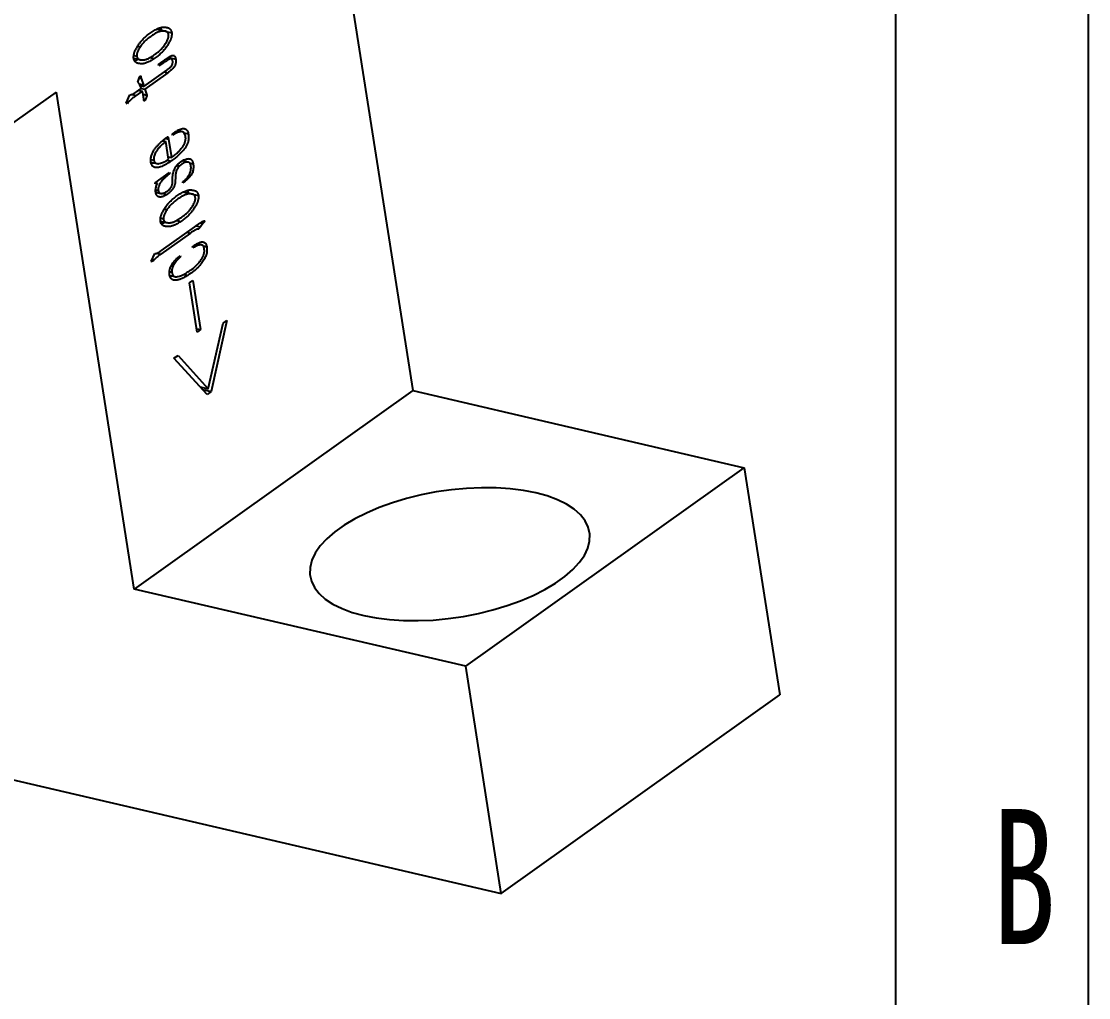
# Model space of a CAD drawing. Header units: millimetres. Extents: x 0 to 210, y 0 to 297.
# Drawn here: x 182.33 to 210, y 220.65 to 245.96 of the extents above; entities that cross this region are included whole.
import ezdxf

# ---------------------------------------------------------------- set-up
doc = ezdxf.new("R2010")
doc.units = ezdxf.units.MM
doc.layers.add('图框', color=7, linetype='Continuous')
doc.styles.add('SLDTEXTSTYLE5', font='TXT', dxfattribs={"width": 0.7})

msp = doc.modelspace()

# ---------------------------------------------------------------- linework, layer by layer
at = {"color": 7, "linetype": 'Continuous', "lineweight": 25}
for p, q in [((189.3687, 256.2201), (192.4763, 236.3856)), ((186.0689, 245.6965), (185.8335, 245.7512)), ((185.9385, 245.7883), (185.9652, 245.7205)), ((186.0742, 245.6951), (186.2257, 245.66)), ((185.3463, 245.3093), (185.4088, 245.2948)), ((185.2402, 244.9995), (185.3976, 244.9629)), ((185.2468, 245.0704), (185.3195, 245.0536)), ((185.6588, 245.017), (185.772, 244.9907)), ((185.8836, 244.8381), (186.004, 244.9239)), ((186.2147, 244.9861), (186.1227, 245.0075)), ((185.5071, 244.2702), (186.0994, 244.6924)), ((185.8896, 244.7995), (185.8836, 244.8381)), ((186.013, 244.8811), (185.8896, 244.7995)), ((185.9609, 244.8932), (186.013, 244.8811)), ((185.3465, 244.383), (185.3902, 244.5094)), ((185.3631, 244.3651), (185.3465, 244.383)), ((185.3837, 244.4904), (185.4383, 244.4777)), ((185.3992, 244.5262), (185.4273, 244.5197)), ((185.4273, 244.5197), (185.4383, 244.4777)), ((186.1262, 244.6227), (185.5325, 244.1961)), ((181.9591, 243.2139), (183.2352, 244.1235)), ((185.2541, 231.2378), (183.2352, 244.1235)), ((185.4606, 244.1483), (185.3033, 244.0362)), ((185.3664, 244.1702), (185.4606, 244.1483)), ((185.3823, 244.3362), (185.4941, 244.3102)), ((185.3846, 244.1829), (185.4357, 244.2193)), ((185.4215, 244.2521), (185.4006, 244.2996)), ((185.4029, 244.2944), (185.5071, 244.2702)), ((185.4349, 244.2188), (185.5325, 244.1961)), ((185.4776, 244.0975), (185.4606, 244.1483)), ((185.4941, 244.3102), (185.5071, 244.2702)), ((185.5325, 244.1961), (185.5839, 244.0416)), ((185.0421, 243.8334), (185.1442, 244.0511)), ((185.0669, 243.8213), (185.0421, 243.8334)), ((185.0586, 243.8685), (185.0972, 243.8595)), ((185.0972, 243.8595), (185.0669, 243.8213)), ((185.4849, 244.0646), (185.5839, 244.0416)), ((185.5031, 243.9478), (185.4966, 243.9895)), ((185.5061, 243.9007), (185.5031, 243.9478)), ((186.2424, 243.0022), (186.2373, 243.0346)), ((186.2876, 243.031), (186.2424, 243.0022)), ((186.2463, 243.0406), (186.2876, 243.031)), ((186.4942, 243.0947), (186.3747, 243.1225)), ((186.541, 243.0645), (186.6569, 243.0376)), ((185.987, 242.8602), (186.0748, 242.8398)), ((186.1467, 242.3808), (186.0748, 242.8398)), ((186.142, 242.9043), (186.2172, 242.4247)), ((186.1369, 242.4433), (186.2172, 242.4247)), ((185.6835, 242.3783), (185.7618, 242.3601)), ((185.6879, 242.3053), (185.8419, 242.2695)), ((185.7658, 242.2872), (185.7041, 242.2596)), ((186.1008, 242.3558), (186.2066, 242.3313)), ((186.1178, 242.3636), (186.1467, 242.3808)), ((186.3737, 242.2272), (186.4374, 242.2124)), ((186.6572, 242.3043), (186.4975, 242.3414)), ((185.7963, 241.7686), (186.1699, 242.0349)), ((186.1431, 242.0158), (186.174, 242.0086)), ((186.1699, 242.0349), (186.174, 242.0086)), ((186.2464, 241.7933), (186.2468, 241.8921)), ((185.7974, 241.7465), (185.7963, 241.7686)), ((185.8588, 241.7605), (185.7974, 241.7465)), ((185.803, 241.7734), (185.8588, 241.7605)), ((185.8132, 241.5901), (185.8763, 241.5754)), ((185.8384, 241.7167), (185.8588, 241.7605)), ((186.5179, 241.7693), (186.5137, 241.796)), ((186.5767, 241.8146), (186.5179, 241.7693)), ((185.8114, 241.5274), (185.9378, 241.4981)), ((185.8395, 241.5289), (185.8134, 241.5188)), ((185.9573, 241.5016), (186.0999, 241.4684)), ((186.7624, 241.4768), (186.5269, 241.5315)), ((186.6319, 241.5685), (186.6587, 241.5007)), ((186.7677, 241.4754), (186.9192, 241.4402)), ((186.0397, 241.0895), (186.1023, 241.075)), ((185.9336, 240.7797), (186.091, 240.7431)), ((185.9403, 240.8507), (186.013, 240.8338)), ((186.3522, 240.7972), (186.4654, 240.7709)), ((187.0099, 240.7557), (187.0575, 240.7447)), ((185.9572, 240.0165), (186.823, 240.6336)), ((186.823, 240.6336), (186.9581, 240.7265)), ((186.8548, 240.6554), (186.969, 240.6289)), ((186.964, 240.7298), (187.0327, 240.7138)), ((187.0327, 240.7138), (186.969, 240.6289)), ((187.0575, 240.7447), (187.0327, 240.7138)), ((186.7126, 240.469), (185.9426, 239.9203)), ((185.6956, 239.7281), (185.7926, 239.9353)), ((186.7699, 240.0836), (186.7647, 240.1165)), ((186.8242, 240.1125), (186.7699, 240.0836)), ((186.9967, 240.1599), (186.8766, 240.1878)), ((187.0376, 240.1373), (187.1325, 240.1152)), ((185.7199, 239.7191), (185.6956, 239.7281)), ((185.7112, 239.7614), (185.7486, 239.7527)), ((185.7486, 239.7527), (185.7199, 239.7191)), ((186.3827, 239.831), (186.4494, 239.8815)), ((186.4178, 239.8576), (186.4545, 239.849)), ((186.4494, 239.8815), (186.4545, 239.849)), ((186.1747, 239.4714), (186.2298, 239.4586)), ((186.1775, 239.3694), (186.3093, 239.3388)), ((186.2379, 239.3554), (186.1853, 239.3372)), ((186.689, 239.1782), (186.777, 239.2409)), ((186.8885, 237.9047), (186.689, 239.1782)), ((186.777, 239.2409), (186.9766, 237.9675)), ((186.875, 237.9911), (186.9766, 237.9675)), ((187.1753, 236.4302), (187.56, 238.1332)), ((187.658, 238.203), (187.252, 236.3595)), ((187.56, 238.1332), (187.658, 238.203)), ((186.9766, 237.9675), (186.8885, 237.9047)), ((186.2836, 237.2234), (186.3898, 237.2991)), ((187.1419, 236.281), (186.2836, 237.2234)), ((186.3898, 237.2991), (187.1753, 236.4302)), ((192.4763, 236.3856), (185.2541, 231.2378)), ((186.9605, 236.4801), (187.1753, 236.4302)), ((187.0026, 236.4703), (186.9962, 236.441)), ((187.0217, 236.413), (187.252, 236.3595)), ((187.252, 236.3595), (187.1419, 236.281)), ((192.4763, 236.3856), (201.0721, 234.3888)), ((193.8499, 229.241), (201.0721, 234.3888)), ((201.0721, 234.3888), (201.994, 228.5049)), ((193.8499, 229.241), (185.2541, 231.2378)), ((194.7718, 223.3571), (193.8499, 229.241)), ((171.8497, 228.682), (194.7718, 223.3571)), ((194.7718, 223.3571), (201.994, 228.5049))]:
    msp.add_line(p, q, dxfattribs=at)
at = {"color": 8, "linetype": 'Continuous', "lineweight": 25}
for p, q in [((186.1402, 245.0193), (186.3299, 244.9752)), ((186.0322, 244.6445), (186.1262, 244.6227)), ((185.1774, 244.0654), (185.3033, 244.0362)), ((186.0636, 242.9225), (186.142, 242.9043)), ((186.6873, 242.2851), (186.7812, 242.2633)), ((186.5437, 241.8223), (186.5767, 241.8146)), ((186.6217, 240.4901), (186.7126, 240.469)), ((185.8252, 239.9475), (185.9426, 239.9203)), ((186.7759, 240.1238), (186.8242, 240.1125)), ((186.5326, 239.3974), (186.6405, 239.3723))]:
    msp.add_line(p, q, dxfattribs=at)
at = {"color": 7, "linetype": 'Continuous', "lineweight": 25, "flags": 128}
msp.add_lwpolyline([(191.2057, 230.5565), (191.5285, 230.4938), (191.8738, 230.4506), (192.2373, 230.4272), (192.615, 230.424), (193.0022, 230.4409), (193.3946, 230.4779), (193.7874, 230.5345), (194.1762, 230.6099), (194.5562, 230.7034), (194.9232, 230.8138), (195.2727, 230.9398), (195.6007, 231.0799), (195.9033, 231.2326), (196.177, 231.396), (196.4186, 231.5682), (196.6252, 231.7472), (196.7944, 231.9308), (196.9243, 232.117), (197.0133, 232.3035), (197.0603, 232.4882), (197.0649, 232.6689), (197.0269, 232.8435), (196.9468, 233.0099), (196.8256, 233.1662), (196.6647, 233.3105), (196.4659, 233.4412), (196.2316, 233.5567), (195.9645, 233.6557), (195.6678, 233.737), (195.3449, 233.7996), (194.9997, 233.8429), (194.6361, 233.8663), (194.2585, 233.8695), (193.8712, 233.8525), (193.4789, 233.8155), (193.086, 233.759), (192.6973, 233.6835), (192.3172, 233.5901), (191.9503, 233.4797), (191.6008, 233.3537), (191.2728, 233.2135), (190.9701, 233.0608), (190.6964, 232.8974), (190.4549, 232.7253), (190.2483, 232.5463), (190.079, 232.3626), (189.9492, 232.1764), (189.8602, 231.9899), (189.8131, 231.8052), (189.8086, 231.6245), (189.8465, 231.4499), (189.9266, 231.2835), (190.0478, 231.1273), (190.2088, 230.9829), (190.4076, 230.8522), (190.6419, 230.7367), (190.9089, 230.6378), (191.2057, 230.5565)], dxfattribs=at)
at = {"color": 7, "linetype": 'Continuous', "lineweight": 25}
for points, knots in [([(185.693, 245.6685), (185.7108, 245.6801), (185.7452, 245.7026), (185.7955, 245.732), (185.8425, 245.757), (185.8866, 245.7768), (185.9275, 245.7913), (185.9653, 245.8018), (186, 245.8072), (186.0315, 245.8069), (186.0601, 245.8043), (186.086, 245.8004), (186.1091, 245.7951), (186.1297, 245.7899), (186.1476, 245.7827), (186.1629, 245.7749), (186.1757, 245.766), (186.1882, 245.7518), (186.2009, 245.7338), (186.2125, 245.7103), (186.2217, 245.6866), (186.2244, 245.6687), (186.2257, 245.66)], [0, 0, 0, 0, 0.0912865, 0.1764944, 0.2557366, 0.3297538, 0.3987687, 0.4617585, 0.520309, 0.5748424, 0.6250001, 0.6708474, 0.7121817, 0.7499205, 0.7828814, 0.8127478, 0.8385827, 0.8611286, 0.9005186, 0.9366247, 0.9692378, 1, 1, 1, 1]), ([(185.2399, 244.9968), (185.2394, 245.0056), (185.2382, 245.024), (185.2401, 245.0545), (185.2457, 245.0886), (185.2517, 245.1198), (185.2598, 245.1473), (185.2686, 245.1711), (185.2801, 245.1972), (185.2941, 245.2256), (185.3107, 245.2566), (185.3299, 245.29), (185.3516, 245.326), (185.3758, 245.3644), (185.4031, 245.4041), (185.4341, 245.4431), (185.4687, 245.4817), (185.5065, 245.5205), (185.5482, 245.5582), (185.5933, 245.5955), (185.6418, 245.6333), (185.6756, 245.6566), (185.693, 245.6685)], [0, 0, 0, 0, 0.02917982, 0.06106844, 0.09673028, 0.13670337, 0.15936326, 0.1859219, 0.21629285, 0.25068523, 0.28880439, 0.33187847, 0.37881913, 0.43013442, 0.48573728, 0.54512418, 0.60863735, 0.67715416, 0.75021927, 0.82810956, 0.91151027, 1, 1, 1, 1]), ([(186.1449, 245.6087), (186.1441, 245.615), (186.1423, 245.628), (186.1354, 245.6451), (186.1257, 245.6611), (186.1123, 245.6769), (186.0925, 245.6899), (186.0644, 245.6986), (186.0275, 245.7025), (185.9915, 245.7048), (185.9579, 245.7022), (185.929, 245.6962), (185.8976, 245.6864), (185.8637, 245.6728), (185.8272, 245.6557), (185.7883, 245.6338), (185.7466, 245.6094), (185.7033, 245.5805), (185.6596, 245.5502), (185.6174, 245.5176), (185.5772, 245.4838), (185.5393, 245.4483), (185.5035, 245.4123), (185.4699, 245.3746), (185.4384, 245.3357), (185.4186, 245.3083), (185.4088, 245.2948)], [0, 0, 0, 0, 0.0162502, 0.0337932, 0.053705, 0.0761328, 0.1045988, 0.1421204, 0.1903465, 0.2488238, 0.2820909, 0.3180529, 0.3572707, 0.3995242, 0.44493, 0.4939256, 0.5462867, 0.6024061, 0.6588803, 0.7134534, 0.7658445, 0.8161732, 0.8645047, 0.9110383, 0.9563121, 1, 1, 1, 1]), ([(185.7627, 245.0797), (185.7773, 245.0894), (185.8056, 245.1083), (185.8464, 245.1386), (185.8844, 245.1683), (185.9194, 245.1985), (185.9513, 245.2291), (185.9803, 245.2593), (186.0064, 245.29), (186.0357, 245.3299), (186.0663, 245.3768), (186.0972, 245.4267), (186.1193, 245.4694), (186.1335, 245.5057), (186.1406, 245.5368), (186.1455, 245.5635), (186.1472, 245.5877), (186.1457, 245.6019), (186.1449, 245.6087)], [0, 0, 0, 0, 0.0906362, 0.17559852, 0.2556064, 0.33018356, 0.39951028, 0.46368465, 0.52307095, 0.57860838, 0.676366, 0.75714231, 0.82067169, 0.86830211, 0.90670891, 0.94106099, 0.97150807, 1, 1, 1, 1]), ([(186.2257, 245.66), (186.2267, 245.651), (186.2287, 245.6325), (186.2271, 245.6009), (186.2219, 245.5661), (186.2151, 245.5344), (186.2066, 245.5066), (186.1976, 245.4827), (186.1857, 245.4567), (186.1711, 245.4284), (186.1542, 245.3975), (186.1348, 245.3638), (186.1122, 245.3287), (186.0877, 245.2903), (186.0597, 245.2513), (186.0285, 245.2126), (185.9939, 245.1743), (185.9559, 245.1368), (185.9147, 245.099), (185.8701, 245.062), (185.8222, 245.0254), (185.7891, 245.0025), (185.772, 244.9907)], [0, 0, 0, 0, 0.0304531, 0.0631122, 0.0996289, 0.1400786, 0.163026, 0.1899055, 0.2203065, 0.2547727, 0.2936976, 0.3364421, 0.3837543, 0.4356869, 0.4912832, 0.5508963, 0.6141721, 0.681877, 0.7542958, 0.8315284, 0.9132161, 1, 1, 1, 1]), ([(185.4088, 245.2948), (185.3998, 245.281), (185.383, 245.2552), (185.3612, 245.2169), (185.3446, 245.1818), (185.3329, 245.1503), (185.3256, 245.1219), (185.3212, 245.0967), (185.3186, 245.0738), (185.3192, 245.0601), (185.3195, 245.0536)], [0, 0, 0, 0, 0.1996989, 0.3719264, 0.519167, 0.6415826, 0.7458169, 0.8396221, 0.9238795, 1, 1, 1, 1]), ([(185.772, 244.9907), (185.7549, 244.9796), (185.7216, 244.958), (185.6729, 244.9297), (185.627, 244.9056), (185.5839, 244.8858), (185.5436, 244.8714), (185.5062, 244.8611), (185.4715, 244.8553), (185.4397, 244.8547), (185.4108, 244.8575), (185.3845, 244.8604), (185.3609, 244.8644), (185.34, 244.8701), (185.3218, 244.8771), (185.3059, 244.8847), (185.2929, 244.8939), (185.2798, 244.9078), (185.2668, 244.9262), (185.2544, 244.9492), (185.2449, 244.9719), (185.2415, 244.9888), (185.2399, 244.9968)], [0, 0, 0, 0, 0.0882354, 0.1714049, 0.2496203, 0.3224985, 0.3903284, 0.4537441, 0.5125058, 0.567653, 0.6186083, 0.6653963, 0.7076043, 0.7455983, 0.7799276, 0.8103825, 0.8371328, 0.8601263, 0.9012008, 0.9379277, 0.9705046, 1, 1, 1, 1]), ([(185.3706, 244.9692), (185.3688, 244.9681), (185.3347, 244.948), (185.3001, 244.9407), (185.2674, 244.9337)], [0, 0, 0, 0, 0.0534518, 1, 1, 1, 1]), ([(185.3195, 245.0536), (185.3208, 245.0471), (185.3233, 245.0335), (185.3314, 245.0161), (185.3414, 244.9989), (185.3548, 244.982), (185.3749, 244.969), (185.4032, 244.9607), (185.4402, 244.9564), (185.4766, 244.955), (185.5105, 244.9587), (185.5394, 244.9643), (185.5707, 244.975), (185.6045, 244.9879), (185.6406, 245.0058), (185.6792, 245.0271), (185.7203, 245.0512), (185.7483, 245.07), (185.7627, 245.0797)], [0, 0, 0, 0, 0.02887859, 0.06022674, 0.0951451, 0.1332957, 0.18033857, 0.24285539, 0.32255383, 0.42003736, 0.47535535, 0.53478618, 0.59943655, 0.66863849, 0.74358075, 0.82327919, 0.90917366, 1, 1, 1, 1]), ([(186.004, 244.9239), (186.0198, 244.9352), (186.049, 244.9559), (186.0889, 244.9844), (186.1214, 245.0075), (186.1545, 245.0316), (186.1909, 245.0547), (186.2259, 245.0679), (186.2524, 245.0738), (186.27, 245.0725), (186.2858, 245.0677), (186.299, 245.057), (186.3101, 245.0428), (186.3191, 245.0242), (186.3261, 245.0017), (186.3286, 244.9842), (186.3299, 244.9752)], [0, 0, 0, 0, 0.1303353, 0.2399165, 0.3287438, 0.3976471, 0.5132811, 0.6244886, 0.677261, 0.7262897, 0.7712872, 0.8148687, 0.8580131, 0.902129, 0.9493534, 1, 1, 1, 1]), ([(186.2468, 244.9389), (186.2453, 244.9452), (186.2423, 244.9571), (186.2351, 244.9711), (186.2265, 244.9817), (186.2153, 244.9868), (186.2017, 244.9876), (186.1854, 244.9839), (186.1658, 244.9757), (186.1429, 244.9623), (186.1164, 244.9455), (186.0857, 244.9268), (186.0508, 244.9046), (186.0261, 244.8892), (186.013, 244.8811)], [0, 0, 0, 0, 0.0551678, 0.104225, 0.1516085, 0.1987903, 0.2513844, 0.3153587, 0.3906692, 0.4807117, 0.5850665, 0.7064226, 0.8447114, 1, 1, 1, 1]), ([(186.0994, 244.6924), (186.1139, 244.7031), (186.14, 244.7223), (186.1744, 244.7495), (186.1996, 244.7734), (186.2209, 244.7986), (186.2371, 244.8296), (186.2482, 244.86), (186.2526, 244.8841), (186.2529, 244.9022), (186.2515, 244.9212), (186.2484, 244.9328), (186.2468, 244.9389)], [0, 0, 0, 0, 0.1992216, 0.3585821, 0.4775198, 0.5597931, 0.6795883, 0.7813251, 0.830228, 0.881908, 0.9375113, 1, 1, 1, 1]), ([(186.3299, 244.9752), (186.3314, 244.9637), (186.3343, 244.9421), (186.3345, 244.9085), (186.3306, 244.8767), (186.3234, 244.8462), (186.3118, 244.817), (186.2965, 244.7887), (186.2773, 244.7604), (186.2544, 244.7324), (186.2274, 244.7055), (186.1972, 244.6773), (186.163, 244.6499), (186.1388, 244.6321), (186.1262, 244.6227)], [0, 0, 0, 0, 0.07722181, 0.14593346, 0.21045811, 0.27153806, 0.33387586, 0.40219282, 0.4774906, 0.56203667, 0.65566646, 0.75956386, 0.87386686, 1, 1, 1, 1]), ([(185.4006, 244.2996), (185.3979, 244.3059), (185.3923, 244.3192), (185.382, 244.3365), (185.3731, 244.3536), (185.3661, 244.3617), (185.3631, 244.3651)], [0, 0, 0, 0, 0.25453415, 0.53724724, 0.80210084, 1, 1, 1, 1]), ([(185.3902, 244.5094), (185.3927, 244.5148), (185.397, 244.5241), (185.405, 244.5338), (185.4123, 244.5377), (185.419, 244.539), (185.4253, 244.5329), (185.4266, 244.5247), (185.4273, 244.5197)], [0, 0, 0, 0, 0.22890479, 0.39597338, 0.53304127, 0.66095591, 0.79374383, 1, 1, 1, 1]), ([(185.4383, 244.4777), (185.4419, 244.4657), (185.4496, 244.4402), (185.4627, 244.4005), (185.4776, 244.3566), (185.4884, 244.3261), (185.4941, 244.3102)], [0, 0, 0, 0, 0.21058556, 0.44551964, 0.70939345, 1, 1, 1, 1]), ([(185.1442, 244.0511), (185.1516, 244.0524), (185.1651, 244.0547), (185.1851, 244.0596), (185.2058, 244.0681), (185.2231, 244.0749), (185.238, 244.083), (185.2496, 244.0898), (185.2643, 244.0996), (185.2823, 244.1112), (185.3034, 244.126), (185.3277, 244.1428), (185.3551, 244.1618), (185.3744, 244.1756), (185.3846, 244.1829)], [0, 0, 0, 0, 0.0917899, 0.1675032, 0.2456491, 0.3465217, 0.3811014, 0.429622, 0.490774, 0.5659181, 0.6550299, 0.7568696, 0.8714374, 1, 1, 1, 1]), ([(185.4357, 244.2193), (185.4353, 244.222), (185.4346, 244.2264), (185.432, 244.2327), (185.4279, 244.2412), (185.424, 244.2478), (185.4215, 244.2521)], [0, 0, 0, 0, 0.1942275, 0.327492, 0.5557848, 1, 1, 1, 1]), ([(185.4966, 243.9895), (185.4949, 244.0009), (185.4917, 244.0222), (185.4876, 244.0522), (185.4847, 244.0784), (185.4798, 244.0916), (185.4776, 244.0975)], [0, 0, 0, 0, 0.3081393, 0.580357, 0.8124424, 1, 1, 1, 1]), ([(185.3033, 244.0362), (185.2879, 244.0249), (185.259, 244.0038), (185.2182, 243.9706), (185.181, 243.9382), (185.152, 243.9109), (185.1303, 243.8914), (185.1171, 243.8781), (185.1063, 243.8682), (185.1, 243.8621), (185.0972, 243.8595)], [0, 0, 0, 0, 0.219117, 0.4113282, 0.5882834, 0.761444, 0.8408317, 0.9060404, 0.9595008, 1, 1, 1, 1]), ([(185.5839, 244.0416), (185.5802, 244.0286), (185.5731, 244.0038), (185.5619, 243.9691), (185.5504, 243.9382), (185.5359, 243.9151), (185.5242, 243.901), (185.5149, 243.8917), (185.5094, 243.8952), (185.5073, 243.8987), (185.5061, 243.9007)], [0, 0, 0, 0, 0.2095483, 0.4002215, 0.567453, 0.7257706, 0.8483921, 0.9125225, 0.9506571, 1, 1, 1, 1]), ([(186.6569, 243.0376), (186.6589, 243.0268), (186.663, 243.005), (186.6655, 242.9679), (186.6647, 242.925), (186.6594, 242.8843), (186.6529, 242.8481), (186.6446, 242.8185), (186.6341, 242.7879), (186.621, 242.7556), (186.6046, 242.722), (186.583, 242.688), (186.5577, 242.6518), (186.5174, 242.603), (186.4631, 242.5432), (186.4058, 242.4857), (186.3554, 242.4414), (186.3113, 242.4063), (186.2611, 242.3692), (186.2254, 242.3444), (186.2066, 242.3313)], [0, 0, 0, 0, 0.0361617, 0.0735371, 0.1154005, 0.1654777, 0.1933445, 0.2225631, 0.2546154, 0.2884493, 0.3258931, 0.3679366, 0.4161913, 0.4695732, 0.5824258, 0.6967964, 0.7588243, 0.8297998, 0.9103257, 1, 1, 1, 1]), ([(186.2172, 242.4247), (186.2356, 242.4382), (186.2712, 242.4643), (186.3244, 242.5049), (186.3781, 242.553), (186.4239, 242.5997), (186.4615, 242.6403), (186.4874, 242.6722), (186.5107, 242.7029), (186.5315, 242.7331), (186.5493, 242.7641), (186.5639, 242.7964), (186.5751, 242.8299), (186.5833, 242.8641), (186.5882, 242.8982), (186.589, 242.9307), (186.5869, 242.9616), (186.5826, 242.9801), (186.5804, 242.9894)], [0, 0, 0, 0, 0.11013336, 0.21311721, 0.31963892, 0.44063072, 0.50296247, 0.56065745, 0.61356275, 0.66262954, 0.7089792, 0.75230871, 0.79530266, 0.8376987, 0.8796871, 0.92027228, 0.95961158, 1, 1, 1, 1]), ([(186.2373, 243.0346), (186.2534, 243.0459), (186.2847, 243.0678), (186.3317, 243.0988), (186.379, 243.128), (186.4279, 243.1535), (186.4784, 243.1734), (186.5201, 243.1772), (186.5517, 243.1748), (186.5737, 243.1696), (186.5931, 243.1597), (186.6108, 243.1468), (186.6259, 243.1282), (186.6391, 243.104), (186.6494, 243.0732), (186.6543, 243.0498), (186.6569, 243.0376)], [0, 0, 0, 0, 0.1024338, 0.1997594, 0.2978875, 0.4011203, 0.5061386, 0.6112911, 0.6629106, 0.7115157, 0.7575785, 0.8018778, 0.8464013, 0.8929346, 0.9443607, 1, 1, 1, 1]), ([(186.5804, 242.9894), (186.5767, 243.0023), (186.5692, 243.0287), (186.5496, 243.0596), (186.5247, 243.083), (186.4995, 243.0947), (186.4759, 243.0976), (186.4545, 243.0968), (186.4296, 243.0909), (186.3921, 243.0805), (186.3442, 243.0619), (186.3062, 243.0411), (186.2876, 243.031)], [0, 0, 0, 0, 0.08850714, 0.18184344, 0.27874807, 0.37885202, 0.43472376, 0.4987308, 0.57373605, 0.65816512, 0.83355764, 1, 1, 1, 1]), ([(185.6909, 242.2764), (185.6881, 242.2875), (185.6825, 242.3098), (185.6802, 242.3482), (185.6828, 242.3895), (185.6897, 242.4331), (185.7008, 242.4771), (185.7155, 242.5201), (185.7335, 242.5611), (185.7622, 242.6122), (185.8019, 242.6711), (185.8529, 242.7315), (185.9019, 242.7827), (185.9461, 242.8258), (185.9849, 242.86), (186.0194, 242.8894), (186.052, 242.9149), (186.0783, 242.9348), (186.0979, 242.9482), (186.1098, 242.9557), (186.1185, 242.9588), (186.1256, 242.9608), (186.1307, 242.9549), (186.1343, 242.9433), (186.1387, 242.9264), (186.1408, 242.9122), (186.142, 242.9043)], [0, 0, 0, 0, 0.0377951, 0.0753112, 0.1144544, 0.156285, 0.1992898, 0.2417472, 0.2844792, 0.328292, 0.4170727, 0.5051519, 0.5877412, 0.6583566, 0.7191994, 0.7719483, 0.8213282, 0.8711273, 0.8939333, 0.9116709, 0.924996, 0.933551, 0.9422066, 0.9551859, 0.9748678, 1, 1, 1, 1]), ([(186.0748, 242.8398), (186.0609, 242.8296), (186.0323, 242.8087), (185.9886, 242.772), (185.9419, 242.7284), (185.9019, 242.6857), (185.8699, 242.6486), (185.8479, 242.6208), (185.8289, 242.5933), (185.8078, 242.5585), (185.7866, 242.5145), (185.7707, 242.4688), (185.763, 242.4329), (185.7598, 242.4073), (185.759, 242.3827), (185.7609, 242.3676), (185.7618, 242.3601)], [0, 0, 0, 0, 0.1001358, 0.2063517, 0.3205427, 0.4494443, 0.5147268, 0.5734569, 0.6284238, 0.6774172, 0.7663877, 0.8500412, 0.88949, 0.9268348, 0.9636116, 1, 1, 1, 1]), ([(186.2066, 242.3313), (186.1927, 242.3221), (186.1658, 242.3045), (186.127, 242.2794), (186.0909, 242.2584), (186.0473, 242.2333), (185.9969, 242.209), (185.9394, 242.1849), (185.8837, 242.1707), (185.8379, 242.1644), (185.8023, 242.1658), (185.7781, 242.1714), (185.7565, 242.1817), (185.7382, 242.1969), (185.7226, 242.2151), (185.7096, 242.2345), (185.6986, 242.2543), (185.6934, 242.2692), (185.6909, 242.2764)], [0, 0, 0, 0, 0.07581029, 0.14611856, 0.21100971, 0.27098828, 0.38102249, 0.48144796, 0.57837778, 0.67911488, 0.72859141, 0.77475876, 0.81783535, 0.85946795, 0.89874203, 0.93534406, 0.96861559, 1, 1, 1, 1]), ([(185.7618, 242.3601), (185.7641, 242.3514), (185.7685, 242.334), (185.7793, 242.312), (185.7938, 242.2944), (185.8114, 242.2808), (185.8318, 242.2715), (185.8542, 242.2666), (185.8784, 242.2655), (185.9137, 242.2716), (185.9603, 242.2854), (186.0077, 242.3031), (186.0453, 242.3213), (186.0716, 242.3343), (186.0956, 242.3484), (186.1106, 242.3587), (186.1178, 242.3636)], [0, 0, 0, 0, 0.0501564, 0.0993984, 0.1515845, 0.2073612, 0.2658697, 0.3264956, 0.3894478, 0.4558927, 0.5965154, 0.7436376, 0.8160317, 0.8834236, 0.9441513, 1, 1, 1, 1]), ([(186.4374, 242.2124), (186.4259, 242.1996), (186.4039, 242.1753), (186.3754, 242.1356), (186.3526, 242.0969), (186.337, 242.0571), (186.328, 242.0167), (186.3221, 241.974), (186.3203, 241.9255), (186.3203, 241.8715), (186.3194, 241.8142), (186.3143, 241.766), (186.307, 241.7289), (186.2981, 241.7016), (186.2869, 241.6738), (186.2727, 241.6464), (186.2561, 241.6194), (186.237, 241.5937), (186.2159, 241.5689), (186.1855, 241.5379), (186.1466, 241.5038), (186.1152, 241.48), (186.0999, 241.4684)], [0, 0, 0, 0, 0.0656306, 0.1246354, 0.1751445, 0.2197421, 0.2620421, 0.3065737, 0.3581594, 0.4213499, 0.4872533, 0.548233, 0.5774776, 0.6078649, 0.640145, 0.6749538, 0.7116603, 0.7500253, 0.790617, 0.8337182, 0.9194476, 1, 1, 1, 1]), ([(186.2468, 241.8921), (186.2481, 241.915), (186.2508, 241.9585), (186.2612, 242.0228), (186.2779, 242.0826), (186.2981, 242.1285), (186.3177, 242.1631), (186.3351, 242.1895), (186.3551, 242.2159), (186.3854, 242.252), (186.4281, 242.2948), (186.4648, 242.3211), (186.4838, 242.3347)], [0, 0, 0, 0, 0.1208918, 0.2302796, 0.3354983, 0.4395151, 0.4946599, 0.5547343, 0.6190913, 0.6892052, 0.8391812, 1, 1, 1, 1]), ([(186.7184, 242.2283), (186.7163, 242.2358), (186.7122, 242.2502), (186.7038, 242.2685), (186.6942, 242.2835), (186.6823, 242.2941), (186.6684, 242.3015), (186.6518, 242.306), (186.6324, 242.3073), (186.6107, 242.3068), (186.5872, 242.3033), (186.563, 242.2957), (186.5382, 242.284), (186.5138, 242.2686), (186.4909, 242.2525), (186.4703, 242.2378), (186.4528, 242.2252), (186.4422, 242.2163), (186.4374, 242.2124)], [0, 0, 0, 0, 0.05486287, 0.10545107, 0.1537304, 0.20064377, 0.25062863, 0.3061893, 0.37034274, 0.44190546, 0.51737252, 0.59449965, 0.67195079, 0.75257643, 0.82913324, 0.89488816, 0.95280007, 1, 1, 1, 1]), ([(186.4838, 242.3347), (186.504, 242.3461), (186.5431, 242.3682), (186.5915, 242.3851), (186.6273, 242.3933), (186.6512, 242.3972), (186.6724, 242.3968), (186.6967, 242.3934), (186.7233, 242.3821), (186.7454, 242.3611), (186.7599, 242.3387), (186.7689, 242.3174), (186.7762, 242.2921), (186.7795, 242.2732), (186.7812, 242.2633)], [0, 0, 0, 0, 0.1714089, 0.3327641, 0.4070281, 0.4752817, 0.5357943, 0.5910401, 0.690746, 0.7862513, 0.8346677, 0.8857568, 0.9405804, 1, 1, 1, 1]), ([(186.5137, 241.796), (186.5234, 241.8033), (186.5414, 241.8167), (186.5679, 241.8389), (186.5949, 241.8665), (186.6252, 241.8993), (186.6571, 241.9415), (186.6818, 241.9838), (186.6998, 242.0209), (186.7102, 242.0514), (186.7186, 242.0829), (186.724, 242.1154), (186.7271, 242.1472), (186.7271, 242.1769), (186.725, 242.2046), (186.7206, 242.2204), (186.7184, 242.2283)], [0, 0, 0, 0, 0.0843404, 0.1574828, 0.2358716, 0.3332159, 0.4412528, 0.5540147, 0.6117972, 0.6683045, 0.7253821, 0.7843207, 0.8427006, 0.8968028, 0.9487974, 1, 1, 1, 1]), ([(186.7812, 242.2633), (186.7829, 242.2533), (186.7863, 242.2335), (186.7889, 242.2027), (186.7886, 242.1713), (186.7854, 242.1311), (186.7776, 242.0844), (186.7628, 242.0333), (186.7409, 241.9884), (186.7129, 241.9483), (186.6807, 241.9098), (186.6463, 241.8733), (186.6114, 241.841), (186.588, 241.8231), (186.5767, 241.8146)], [0, 0, 0, 0, 0.0588318, 0.1162693, 0.1714869, 0.2267768, 0.3274889, 0.414608, 0.4983618, 0.5930772, 0.6942682, 0.8004512, 0.9044098, 1, 1, 1, 1]), ([(186.174, 242.0086), (186.1542, 241.9922), (186.1164, 241.9609), (186.0615, 241.9154), (186.0097, 241.8689), (185.9699, 241.8231), (185.9398, 241.7843), (185.9207, 241.7532), (185.904, 241.7218), (185.8916, 241.6892), (185.8817, 241.6578), (185.8764, 241.6281), (185.8735, 241.6002), (185.8754, 241.5836), (185.8763, 241.5754)], [0, 0, 0, 0, 0.1570525, 0.2992616, 0.4343178, 0.5714905, 0.6378857, 0.6998939, 0.7587752, 0.8147886, 0.8670442, 0.9140711, 0.957439, 1, 1, 1, 1]), ([(185.8114, 241.5262), (185.8101, 241.5442), (185.8075, 241.5795), (185.8137, 241.6331), (185.823, 241.6798), (185.8338, 241.7056), (185.8384, 241.7167)], [0, 0, 0, 0, 0.2910362, 0.57109, 0.8162444, 1, 1, 1, 1]), ([(185.8763, 241.5754), (185.8786, 241.5655), (185.883, 241.5462), (185.8955, 241.5242), (185.9109, 241.5074), (185.9366, 241.4967), (185.9705, 241.493), (186.0129, 241.503), (186.0561, 241.5237), (186.0932, 241.5444), (186.1233, 241.5639), (186.1446, 241.5818), (186.1645, 241.6004), (186.1765, 241.6151), (186.1824, 241.6223)], [0, 0, 0, 0, 0.06359063, 0.12370985, 0.18382907, 0.24626459, 0.37197798, 0.49028391, 0.6143264, 0.74801805, 0.81549008, 0.88039616, 0.94131718, 1, 1, 1, 1]), ([(186.1824, 241.6223), (186.1879, 241.6284), (186.1984, 241.6399), (186.2117, 241.6598), (186.2233, 241.6783), (186.2321, 241.6982), (186.2382, 241.7194), (186.2435, 241.7422), (186.2456, 241.7672), (186.2462, 241.7843), (186.2464, 241.7933)], [0, 0, 0, 0, 0.1476049, 0.2801435, 0.39888, 0.5076081, 0.6159895, 0.7320009, 0.8589567, 1, 1, 1, 1]), ([(186.3864, 241.4488), (186.4042, 241.4604), (186.4387, 241.4828), (186.4889, 241.5122), (186.536, 241.5372), (186.5801, 241.557), (186.621, 241.5715), (186.6587, 241.5821), (186.6934, 241.5875), (186.7249, 241.5871), (186.7536, 241.5845), (186.7794, 241.5806), (186.8025, 241.5753), (186.8232, 241.5701), (186.841, 241.5629), (186.8563, 241.5551), (186.8692, 241.5463), (186.8816, 241.532), (186.8944, 241.514), (186.906, 241.4905), (186.9152, 241.4668), (186.9178, 241.4489), (186.9192, 241.4402)], [0, 0, 0, 0, 0.0912865, 0.1764944, 0.2557366, 0.3297538, 0.3987687, 0.4617585, 0.520309, 0.5748424, 0.6250001, 0.6708474, 0.7121817, 0.7499205, 0.7828814, 0.8127478, 0.8385827, 0.8611286, 0.9005186, 0.9366247, 0.9692378, 1, 1, 1, 1]), ([(186.0999, 241.4684), (186.091, 241.4623), (186.0738, 241.4504), (186.0485, 241.4351), (186.0249, 241.4238), (185.9957, 241.4117), (185.9609, 241.4046), (185.9206, 241.4011), (185.8829, 241.4087), (185.8551, 241.4261), (185.8371, 241.4486), (185.8259, 241.4701), (185.8171, 241.4961), (185.8133, 241.516), (185.8114, 241.5262)], [0, 0, 0, 0, 0.07982412, 0.15438529, 0.22402467, 0.28787289, 0.40976016, 0.52992143, 0.64637416, 0.75991989, 0.81684285, 0.87426924, 0.93545361, 1, 1, 1, 1]), ([(185.9334, 240.7771), (185.9328, 240.7858), (185.9317, 240.8042), (185.9335, 240.8347), (185.9392, 240.8688), (185.9451, 240.9), (185.9532, 240.9275), (185.962, 240.9513), (185.9735, 240.9775), (185.9876, 241.0058), (186.0042, 241.0368), (186.0233, 241.0702), (186.045, 241.1062), (186.0692, 241.1446), (186.0965, 241.1843), (186.1276, 241.2233), (186.1621, 241.2619), (186.2, 241.3007), (186.2416, 241.3384), (186.2867, 241.3757), (186.3352, 241.4135), (186.369, 241.4368), (186.3864, 241.4488)], [0, 0, 0, 0, 0.0291798, 0.0610684, 0.0967303, 0.1367034, 0.1593633, 0.1859219, 0.2162929, 0.2506852, 0.2888044, 0.3318785, 0.3788191, 0.4301344, 0.4857373, 0.5451242, 0.6086374, 0.6771542, 0.7502193, 0.8281096, 0.9115103, 1, 1, 1, 1]), ([(186.8384, 241.389), (186.8375, 241.3952), (186.8357, 241.4082), (186.8288, 241.4253), (186.8191, 241.4413), (186.8057, 241.4571), (186.7859, 241.4701), (186.7579, 241.4788), (186.721, 241.4828), (186.6849, 241.485), (186.6513, 241.4825), (186.6224, 241.4764), (186.591, 241.4666), (186.5571, 241.453), (186.5206, 241.436), (186.4817, 241.414), (186.44, 241.3896), (186.3968, 241.3607), (186.3531, 241.3304), (186.3108, 241.2978), (186.2706, 241.264), (186.2328, 241.2286), (186.197, 241.1925), (186.1634, 241.1548), (186.1318, 241.1159), (186.112, 241.0885), (186.1023, 241.075)], [0, 0, 0, 0, 0.0162502, 0.0337932, 0.053705, 0.0761328, 0.1045988, 0.1421204, 0.1903465, 0.2488238, 0.2820909, 0.3180529, 0.3572707, 0.3995242, 0.44493, 0.4939256, 0.5462867, 0.6024061, 0.6588803, 0.7134534, 0.7658445, 0.8161732, 0.8645047, 0.9110383, 0.9563121, 1, 1, 1, 1]), ([(186.4562, 240.8599), (186.4708, 240.8697), (186.4991, 240.8885), (186.5399, 240.9188), (186.5779, 240.9485), (186.6129, 240.9788), (186.6448, 241.0094), (186.6738, 241.0396), (186.6998, 241.0702), (186.7292, 241.1101), (186.7598, 241.157), (186.7906, 241.2069), (186.8127, 241.2496), (186.827, 241.2859), (186.834, 241.317), (186.839, 241.3437), (186.8406, 241.3679), (186.8391, 241.3821), (186.8384, 241.389)], [0, 0, 0, 0, 0.0906362, 0.17559852, 0.2556064, 0.33018356, 0.39951028, 0.46368465, 0.52307095, 0.57860838, 0.676366, 0.75714231, 0.82067169, 0.86830211, 0.90670891, 0.94106099, 0.97150807, 1, 1, 1, 1]), ([(186.9192, 241.4402), (186.9201, 241.4312), (186.9222, 241.4127), (186.9206, 241.3811), (186.9153, 241.3463), (186.9086, 241.3147), (186.9001, 241.2869), (186.8911, 241.2629), (186.8791, 241.2369), (186.8646, 241.2086), (186.8476, 241.1777), (186.8283, 241.144), (186.8057, 241.1089), (186.7811, 241.0705), (186.7531, 241.0315), (186.7219, 240.9928), (186.6873, 240.9545), (186.6494, 240.917), (186.6082, 240.8792), (186.5636, 240.8423), (186.5157, 240.8056), (186.4825, 240.7827), (186.4654, 240.7709)], [0, 0, 0, 0, 0.0304531, 0.0631122, 0.0996289, 0.1400786, 0.163026, 0.1899055, 0.2203065, 0.2547727, 0.2936976, 0.3364421, 0.3837543, 0.4356869, 0.4912832, 0.5508963, 0.6141721, 0.681877, 0.7542958, 0.8315284, 0.9132161, 1, 1, 1, 1]), ([(186.1023, 241.075), (186.0933, 241.0612), (186.0765, 241.0354), (186.0546, 240.9971), (186.0381, 240.962), (186.0263, 240.9305), (186.0191, 240.9021), (186.0146, 240.8769), (186.012, 240.854), (186.0127, 240.8403), (186.013, 240.8338)], [0, 0, 0, 0, 0.1996989, 0.3719264, 0.519167, 0.6415826, 0.7458169, 0.8396221, 0.9238795, 1, 1, 1, 1]), ([(186.4654, 240.7709), (186.4483, 240.7598), (186.4151, 240.7383), (186.3663, 240.7099), (186.3204, 240.6858), (186.2773, 240.6661), (186.237, 240.6516), (186.1996, 240.6414), (186.1649, 240.6355), (186.1332, 240.6349), (186.1043, 240.6377), (186.0779, 240.6406), (186.0543, 240.6447), (186.0334, 240.6503), (186.0152, 240.6574), (185.9994, 240.6649), (185.9864, 240.6741), (185.9732, 240.688), (185.9602, 240.7064), (185.9479, 240.7294), (185.9383, 240.7521), (185.935, 240.769), (185.9334, 240.7771)], [0, 0, 0, 0, 0.0882354, 0.1714049, 0.2496203, 0.3224985, 0.3903284, 0.4537441, 0.5125058, 0.567653, 0.6186083, 0.6653963, 0.7076043, 0.7455983, 0.7799276, 0.8103825, 0.8371328, 0.8601263, 0.9012008, 0.9379277, 0.9705046, 1, 1, 1, 1]), ([(186.013, 240.8338), (186.0142, 240.8273), (186.0168, 240.8138), (186.0249, 240.7964), (186.0349, 240.7792), (186.0483, 240.7622), (186.0684, 240.7492), (186.0966, 240.741), (186.1336, 240.7367), (186.1701, 240.7352), (186.2039, 240.7389), (186.2328, 240.7445), (186.2641, 240.7553), (186.2979, 240.7681), (186.334, 240.786), (186.3726, 240.8073), (186.4137, 240.8314), (186.4417, 240.8502), (186.4562, 240.8599)], [0, 0, 0, 0, 0.02887859, 0.06022674, 0.0951451, 0.1332957, 0.18033857, 0.24285539, 0.32255383, 0.42003736, 0.47535535, 0.53478618, 0.59943655, 0.66863849, 0.74358075, 0.82327919, 0.90917366, 1, 1, 1, 1]), ([(186.9581, 240.7265), (186.9671, 240.7327), (186.984, 240.7444), (187.008, 240.759), (187.0289, 240.7704), (187.0463, 240.7771), (187.0605, 240.7805), (187.0686, 240.7823), (187.0761, 240.7829), (187.0752, 240.7785), (187.075, 240.7771)], [0, 0, 0, 0, 0.2279115, 0.4280136, 0.6007625, 0.747386, 0.8623938, 0.9385127, 0.9805024, 1, 1, 1, 1]), ([(187.075, 240.7771), (187.0745, 240.7752), (187.073, 240.7694), (187.0683, 240.7606), (187.0634, 240.7506), (187.0592, 240.7464), (187.0575, 240.7447)], [0, 0, 0, 0, 0.1420148, 0.4534028, 0.7824737, 1, 1, 1, 1]), ([(186.0641, 240.7494), (186.0623, 240.7483), (186.0282, 240.7282), (185.9936, 240.7209), (185.9609, 240.714)], [0, 0, 0, 0, 0.0534518, 1, 1, 1, 1]), ([(186.969, 240.6289), (186.9629, 240.6219), (186.9523, 240.6096), (186.9386, 240.5927), (186.9286, 240.5827), (186.9206, 240.5739), (186.9104, 240.5705), (186.8971, 240.5681), (186.8818, 240.5662), (186.8658, 240.5606), (186.8491, 240.5531), (186.8296, 240.5432), (186.805, 240.5291), (186.7755, 240.5105), (186.7438, 240.4906), (186.7226, 240.476), (186.7126, 240.469)], [0, 0, 0, 0, 0.0777822, 0.136195, 0.1781207, 0.2007148, 0.2364394, 0.2910432, 0.3534638, 0.4115805, 0.4724115, 0.5435121, 0.6343305, 0.7543483, 0.8836894, 1, 1, 1, 1]), ([(186.7647, 240.1165), (186.7806, 240.1268), (186.81, 240.1459), (186.8517, 240.1733), (186.8898, 240.1978), (186.9269, 240.2162), (186.9637, 240.2307), (186.9994, 240.2386), (187.033, 240.241), (187.0629, 240.2332), (187.0889, 240.2182), (187.1091, 240.1926), (187.1244, 240.1582), (187.1297, 240.1299), (187.1325, 240.1152)], [0, 0, 0, 0, 0.1143843, 0.2119011, 0.3007049, 0.3886798, 0.4756234, 0.5611225, 0.6417718, 0.7175832, 0.7885635, 0.8559154, 0.9249751, 1, 1, 1, 1]), ([(185.7926, 239.9353), (185.7993, 239.9362), (185.811, 239.9377), (185.8254, 239.9411), (185.8368, 239.946), (185.8478, 239.9508), (185.8617, 239.9581), (185.8848, 239.9695), (185.9171, 239.9886), (185.9434, 240.0069), (185.9572, 240.0165)], [0, 0, 0, 0, 0.121735, 0.2133103, 0.260918, 0.3272279, 0.4120014, 0.5136809, 0.7459814, 1, 1, 1, 1]), ([(187.1325, 240.1152), (187.1355, 240.0958), (187.1414, 240.057), (187.1408, 240.0042), (187.1361, 239.9624), (187.1308, 239.9323), (187.123, 239.9038), (187.1099, 239.8672), (187.0886, 239.823), (187.0588, 239.7709), (187.0245, 239.719), (186.9931, 239.6759), (186.9651, 239.6409), (186.9409, 239.6137), (186.9139, 239.5853), (186.8749, 239.5457), (186.8242, 239.4994), (186.7625, 239.4521), (186.7014, 239.4101), (186.6607, 239.3849), (186.6405, 239.3723)], [0, 0, 0, 0, 0.0595433, 0.1188902, 0.1477651, 0.1752086, 0.2018867, 0.228015, 0.2818203, 0.3403402, 0.402658, 0.4685319, 0.5038819, 0.5433363, 0.5861096, 0.6327831, 0.7280816, 0.8205292, 0.9106634, 1, 1, 1, 1]), ([(186.8, 239.5718), (186.8216, 239.591), (186.8627, 239.6277), (186.92, 239.688), (186.9701, 239.7502), (187.0065, 239.8049), (187.0313, 239.8487), (187.0462, 239.8803), (187.058, 239.9106), (187.066, 239.9403), (187.0712, 239.9694), (187.0733, 239.9986), (187.0728, 240.0282), (187.0703, 240.0471), (187.069, 240.0568)], [0, 0, 0, 0, 0.1694704, 0.3231057, 0.4654574, 0.5974791, 0.6587334, 0.7148044, 0.7653365, 0.8118827, 0.8565669, 0.9022368, 0.9499841, 1, 1, 1, 1]), ([(187.069, 240.0568), (187.0678, 240.0659), (187.0655, 240.083), (187.0594, 240.1054), (187.0513, 240.123), (187.0381, 240.1396), (187.0189, 240.1532), (186.9977, 240.1604), (186.9788, 240.1628), (186.9621, 240.1617), (186.9429, 240.1594), (186.9135, 240.1527), (186.8734, 240.1395), (186.841, 240.1217), (186.8242, 240.1125)], [0, 0, 0, 0, 0.0648804, 0.1229425, 0.1757496, 0.2248259, 0.3197799, 0.413812, 0.4643421, 0.5228795, 0.5892425, 0.664248, 0.8262529, 1, 1, 1, 1]), ([(185.9426, 239.9203), (185.9298, 239.9109), (185.9028, 239.8915), (185.8632, 239.8589), (185.8256, 239.8274), (185.7939, 239.7983), (185.7689, 239.7744), (185.7547, 239.7593), (185.7486, 239.7527)], [0, 0, 0, 0, 0.1943194, 0.4056615, 0.6067234, 0.7718438, 0.9008683, 1, 1, 1, 1]), ([(186.1662, 239.4162), (186.1665, 239.4265), (186.1672, 239.4499), (186.1699, 239.4815), (186.1743, 239.5114), (186.1811, 239.5377), (186.1899, 239.5664), (186.2017, 239.5975), (186.2169, 239.6302), (186.2358, 239.6645), (186.2594, 239.6982), (186.2854, 239.7324), (186.3122, 239.7642), (186.3377, 239.7918), (186.3609, 239.814), (186.3758, 239.8256), (186.3827, 239.831)], [0, 0, 0, 0, 0.0603416, 0.1363713, 0.1815163, 0.2318232, 0.288799, 0.3516161, 0.4217155, 0.4996236, 0.5859012, 0.6807817, 0.7757909, 0.86085, 0.9354003, 1, 1, 1, 1]), ([(186.4545, 239.849), (186.4428, 239.8384), (186.4199, 239.8175), (186.3856, 239.7838), (186.3504, 239.7445), (186.3141, 239.6986), (186.2787, 239.6463), (186.2542, 239.5966), (186.2398, 239.5551), (186.2324, 239.5233), (186.229, 239.4906), (186.2295, 239.4694), (186.2298, 239.4586)], [0, 0, 0, 0, 0.11491112, 0.22563632, 0.34275872, 0.47758651, 0.61523388, 0.74654382, 0.80888391, 0.87106183, 0.93422107, 1, 1, 1, 1]), ([(186.6405, 239.3723), (186.6123, 239.3552), (186.5575, 239.3217), (186.4895, 239.2894), (186.4384, 239.2696), (186.4038, 239.2578), (186.3725, 239.2501), (186.3362, 239.2442), (186.2968, 239.245), (186.2609, 239.2522), (186.2371, 239.2657), (186.2211, 239.2778), (186.2069, 239.2938), (186.1941, 239.3123), (186.1836, 239.3343), (186.1753, 239.359), (186.1693, 239.3864), (186.1672, 239.4062), (186.1662, 239.4162)], [0, 0, 0, 0, 0.1551766, 0.3019454, 0.3703418, 0.4329594, 0.49007, 0.5411568, 0.6317145, 0.7109745, 0.7475747, 0.7830824, 0.8188077, 0.8547801, 0.8905364, 0.9261686, 0.9628379, 1, 1, 1, 1]), ([(186.2298, 239.4586), (186.2309, 239.4503), (186.2331, 239.434), (186.2391, 239.4123), (186.2464, 239.3928), (186.2588, 239.371), (186.2789, 239.3512), (186.3027, 239.3392), (186.3252, 239.3361), (186.3457, 239.3364), (186.3693, 239.3385), (186.4054, 239.3455), (186.4536, 239.3596), (186.5037, 239.3784), (186.5466, 239.3993), (186.5831, 239.4201), (186.6235, 239.4457), (186.6662, 239.4743), (186.7077, 239.5033), (186.7442, 239.5303), (186.7744, 239.5517), (186.7922, 239.5657), (186.8, 239.5718)], [0, 0, 0, 0, 0.0275926, 0.05393381, 0.07938914, 0.10455673, 0.15444863, 0.20539268, 0.23370186, 0.26719629, 0.30517448, 0.34803023, 0.44021194, 0.53491773, 0.58669138, 0.64508501, 0.71021609, 0.78218093, 0.85264232, 0.91226408, 0.96153904, 1, 1, 1, 1])]:
    msp.add_open_spline(points, degree=3, knots=knots, dxfattribs=at)
at = {"layer": '图框'}
msp.add_line((210, 0), (210, 297), dxfattribs=at)
at = {"layer": '图框', "lineweight": 25}
msp.add_line((205, 4.9729), (205, 292), dxfattribs=at)

# ---------------------------------------------------------------- texts
at = {"layer": '图框', "insert": (208.3203, 225.5409), "char_height": 3.5, "attachment_point": 2, "style": 'SLDTEXTSTYLE5'}
msp.add_mtext('B', dxfattribs=at)

doc.saveas('drawing.dxf')
